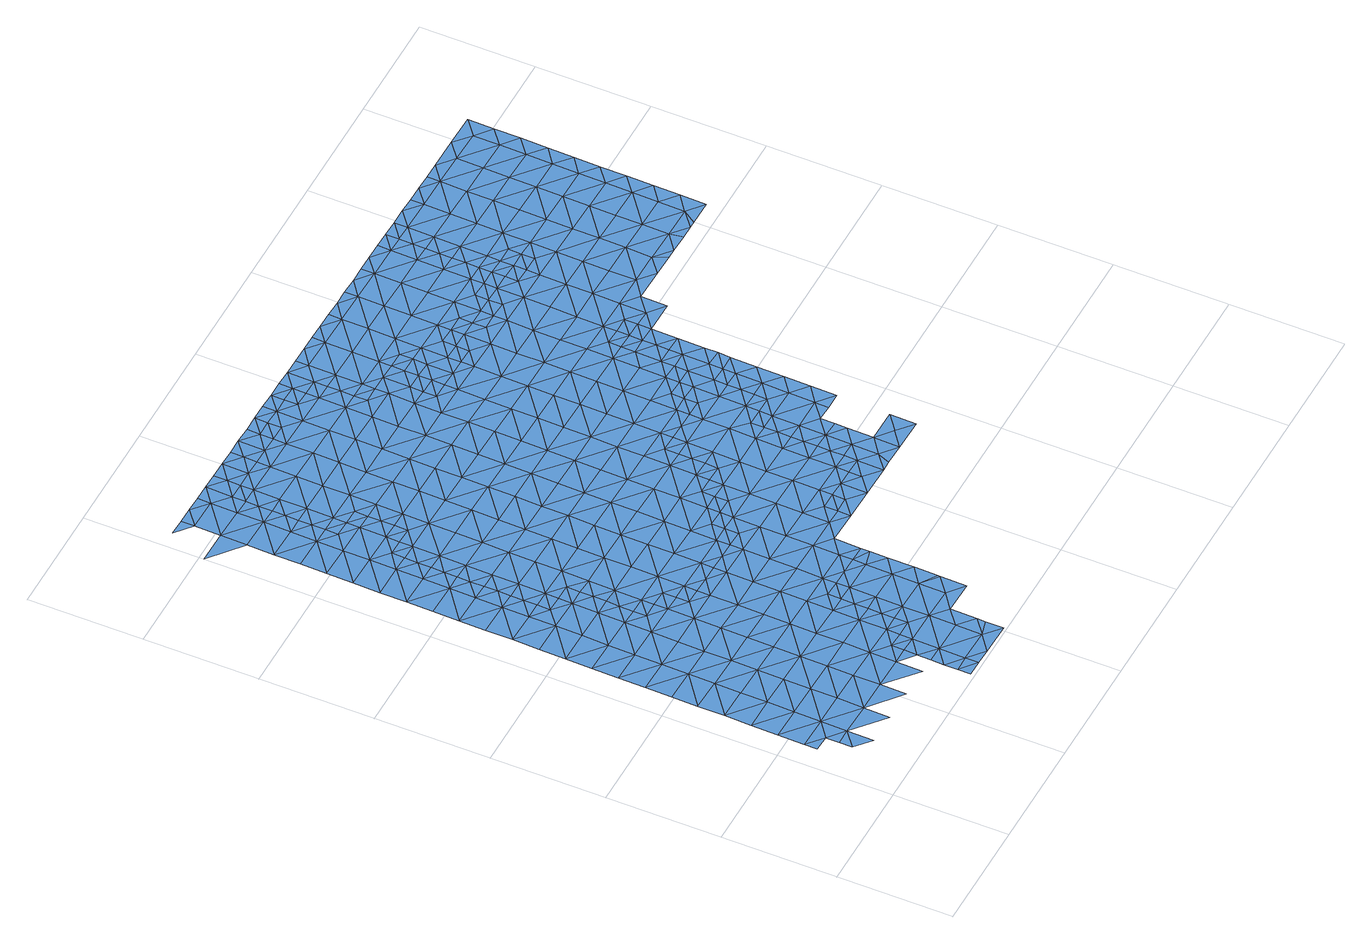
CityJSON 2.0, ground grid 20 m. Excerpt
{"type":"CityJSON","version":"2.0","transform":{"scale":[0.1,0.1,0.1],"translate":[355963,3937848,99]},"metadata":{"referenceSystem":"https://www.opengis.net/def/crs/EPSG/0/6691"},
"CityObjects":{
"waterbody1":{"type":"WaterBody","attributes":{"name":"9","class":"1140","function":"1","WaterBodyRiverFloodingRiskAttribute.description":"5","WaterBodyRiverFloodingRiskAttribute.rankOrg":"2","WaterBodyRiverFloodingRiskAttribute.adminType":"2","WaterBodyRiverFloodingRiskAttribute.scale":"L1"},"geometry":[{"type":"MultiSurface","lod":"1","boundaries":[[[0,1,2]],[[2,3,4]],[[5,6,1]],[[5,7,6]],[[7,8,6]],[[2,1,3]],[[4,9,10]],[[3,9,4]],[[1,6,3]],[[11,12,10]],[[9,11,10]],[[11,13,12]],[[12,14,15]],[[3,6,16]],[[16,6,17]],[[18,3,16]],[[12,13,14]],[[19,20,21]],[[9,3,22]],[[19,15,20]],[[22,3,18]],[[15,14,20]],[[21,23,24]],[[11,9,25]],[[25,9,22]],[[13,26,14]],[[27,28,16]],[[16,29,18]],[[24,30,31]],[[13,11,26]],[[21,20,23]],[[32,22,18]],[[11,25,26]],[[14,33,20]],[[31,34,35]],[[24,23,30]],[[29,32,18]],[[16,28,29]],[[20,36,23]],[[14,26,33]],[[31,30,34]],[[25,22,37]],[[38,39,40]],[[20,33,36]],[[35,34,41]],[[38,35,39]],[[37,22,32]],[[26,25,37]],[[35,41,39]],[[23,36,42]],[[30,23,43]],[[39,44,40]],[[40,45,46]],[[33,26,47]],[[29,48,32]],[[28,49,50]],[[23,42,43]],[[29,28,48]],[[26,37,47]],[[46,45,51]],[[34,30,52]],[[53,37,32]],[[28,50,48]],[[30,43,52]],[[48,53,32]],[[33,47,54]],[[40,44,45]],[[36,33,55]],[[41,34,56]],[[45,57,51]],[[51,58,59]],[[55,33,54]],[[39,60,44]],[[61,47,37]],[[34,52,56]],[[62,63,50]],[[64,48,50]],[[42,36,65]],[[59,58,66]],[[63,64,50]],[[39,41,67]],[[60,68,44]],[[69,61,37]],[[61,54,47]],[[65,36,55]],[[43,42,65]],[[68,70,44]],[[44,70,45]],[[69,37,53]],[[39,67,60]],[[52,43,71]],[[41,56,67]],[[51,57,58]],[[58,72,66]],[[70,73,45]],[[66,74,75]],[[76,57,45]],[[77,78,52]],[[52,78,56]],[[73,76,45]],[[52,71,77]],[[79,48,64]],[[71,43,80]],[[43,65,80]],[[81,60,67]],[[76,82,57]],[[75,83,84]],[[55,54,85]],[[86,87,56]],[[56,87,67]],[[53,88,69]],[[82,89,57]],[[57,89,58]],[[85,54,61]],[[56,78,86]],[[53,48,88]],[[74,83,75]],[[90,71,80]],[[66,72,74]],[[79,64,91]],[[88,48,79]],[[89,92,58]],[[93,72,58]],[[65,55,94]],[[95,96,67]],[[92,93,58]],[[94,55,85]],[[67,87,95]],[[80,65,97]],[[81,67,96]],[[88,98,69]],[[69,99,61]],[[91,100,79]],[[101,102,80]],[[103,84,104]],[[93,105,72]],[[103,106,107]],[[108,74,72]],[[101,80,97]],[[90,80,102]],[[105,108,72]],[[109,65,94]],[[97,65,109]],[[61,110,85]],[[111,88,79]],[[106,112,107]],[[113,111,79]],[[84,83,104]],[[113,79,100]],[[114,115,116]],[[110,94,85]],[[108,117,74]],[[69,98,99]],[[117,118,74]],[[74,118,83]],[[106,103,104]],[[119,97,109]],[[120,121,88]],[[88,121,98]],[[122,116,112]],[[120,88,111]],[[106,123,112]],[[61,99,110]],[[110,124,94]],[[94,125,109]],[[126,119,109]],[[123,122,112]],[[118,127,83]],[[122,114,116]],[[128,104,83]],[[129,130,98]],[[124,125,94]],[[98,121,129]],[[99,98,130]],[[131,132,133]],[[104,134,106]],[[125,126,109]],[[122,135,114]],[[114,136,133]],[[137,131,133]],[[138,139,106]],[[106,139,123]],[[118,140,127]],[[128,83,127]],[[104,128,134]],[[135,136,114]],[[106,134,138]],[[110,99,141]],[[99,130,141]],[[142,122,123]],[[110,143,124]],[[144,142,123]],[[140,145,127]],[[146,126,125]],[[133,136,137]],[[123,139,144]],[[130,147,141]],[[148,134,128]],[[145,149,127]],[[149,150,127]],[[110,141,143]],[[151,152,122]],[[122,152,135]],[[151,122,142]],[[125,153,146]],[[128,127,150]],[[154,148,128]],[[147,155,141]],[[156,137,136]],[[154,128,150]],[[124,143,157]],[[158,159,135]],[[135,159,136]],[[125,124,160]],[[158,135,152]],[[154,161,148]],[[125,160,153]],[[162,156,136]],[[124,157,160]],[[159,162,136]],[[163,141,155]],[[163,164,141]],[[143,141,164]],[[165,153,160]],[[166,162,159]],[[155,167,163]],[[157,143,164]],[[166,159,168]],[[167,169,163]],[[170,162,166]],[[165,160,171]],[[157,164,172]],[[160,157,173]],[[168,174,166]],[[169,175,163]],[[163,175,164]],[[173,157,172]],[[160,173,171]],[[166,176,170]],[[177,172,164]],[[166,174,176]],[[175,177,164]],[[178,171,179]],[[178,180,181]],[[171,173,179]],[[174,182,176]],[[180,178,179]],[[177,183,172]],[[182,174,184]],[[185,177,175]],[[183,186,172]],[[186,179,173]],[[187,176,182]],[[173,172,186]],[[188,180,179]],[[184,189,182]],[[190,182,189]],[[187,182,190]],[[191,192,177]],[[191,177,185]],[[179,193,188]],[[183,177,192]],[[179,186,193]],[[194,195,189]],[[190,189,195]],[[183,196,186]],[[197,198,199]],[[197,188,198]],[[188,193,198]],[[183,192,200]],[[201,190,195]],[[186,196,193]],[[202,199,198]],[[194,203,195]],[[200,192,204]],[[205,201,195]],[[183,200,196]],[[203,194,206]],[[203,205,195]],[[196,207,193]],[[193,208,198]],[[204,209,200]],[[202,198,210]],[[208,210,198]],[[208,193,207]],[[200,211,196]],[[211,200,209]],[[208,212,210]],[[212,213,214]],[[214,210,212]],[[209,215,211]],[[207,196,216]],[[216,196,211]],[[217,208,207]],[[218,219,220]],[[220,213,218]],[[215,221,211]],[[213,212,218]],[[207,216,222]],[[208,223,212]],[[224,219,218]],[[225,226,211]],[[217,207,222]],[[211,221,225]],[[223,218,212]],[[216,211,226]],[[218,227,224]],[[228,229,216]],[[216,229,222]],[[223,208,217]],[[216,226,228]],[[230,231,222]],[[222,229,230]],[[217,222,231]],[[227,218,232]],[[218,223,232]],[[233,234,217]],[[217,231,233]],[[223,217,234]],[[235,227,232]],[[232,236,235]],[[232,223,237]],[[223,234,237]],[[234,238,237]],[[232,239,236]],[[232,237,239]],[[238,240,237]],[[241,239,237]],[[242,236,243]],[[242,244,245]],[[246,241,237]],[[236,239,243]],[[237,240,246]],[[244,242,243]],[[247,248,239]],[[239,241,247]],[[243,239,248]],[[249,244,243]],[[243,248,249]],[[250,251,248]],[[248,251,249]],[[252,253,254]],[[254,249,252]],[[249,251,252]],[[250,255,251]],[[256,253,252]],[[255,250,257]],[[252,251,258]],[[251,255,258]],[[252,259,256]],[[258,259,252]]]}]},
"waterbody2":{"type":"WaterBody","attributes":{"name":"9","class":"1140","function":"1","WaterBodyRiverFloodingRiskAttribute.description":"5","WaterBodyRiverFloodingRiskAttribute.rankOrg":"1","WaterBodyRiverFloodingRiskAttribute.adminType":"2","WaterBodyRiverFloodingRiskAttribute.scale":"L1"},"geometry":[{"type":"MultiSurface","lod":"1","boundaries":[[[68,260,70]],[[68,60,260]],[[60,81,260]],[[260,261,70]],[[77,262,78]],[[261,76,73]],[[77,71,262]],[[73,70,261]],[[71,90,262]],[[81,96,260]],[[261,263,76]],[[86,264,87]],[[86,78,264]],[[82,263,89]],[[82,76,263]],[[78,262,264]],[[90,102,262]],[[263,265,89]],[[95,266,96]],[[265,93,92]],[[95,87,266]],[[92,89,265]],[[87,264,266]],[[260,96,267]],[[265,268,93]],[[101,97,269]],[[268,108,105]],[[261,260,270]],[[269,97,119]],[[102,101,269]],[[105,93,268]],[[96,266,267]],[[264,262,271]],[[262,102,271]],[[270,260,267]],[[272,266,264]],[[268,273,108]],[[263,261,274]],[[117,273,118]],[[102,269,271]],[[117,108,273]],[[119,126,269]],[[274,261,270]],[[265,263,274]],[[275,264,271]],[[140,118,273]],[[276,271,269]],[[272,264,275]],[[267,266,272]],[[268,265,277]],[[278,270,267]],[[276,269,126]],[[265,274,277]],[[273,145,140]],[[146,276,126]],[[279,267,272]],[[134,148,138]],[[276,280,271]],[[271,281,275]],[[268,277,282]],[[273,268,283]],[[138,284,139]],[[280,281,271]],[[278,267,279]],[[274,270,278]],[[273,283,145]],[[138,148,284]],[[268,282,283]],[[275,285,272]],[[286,142,144]],[[146,153,276]],[[281,285,275]],[[144,139,286]],[[277,274,287]],[[139,284,286]],[[148,161,284]],[[287,274,278]],[[272,288,279]],[[149,145,289]],[[151,290,152]],[[290,142,286]],[[285,288,272]],[[153,291,276]],[[151,142,290]],[[145,283,289]],[[150,149,289]],[[276,291,280]],[[292,277,287]],[[161,293,284]],[[279,294,278]],[[282,277,295]],[[154,296,161]],[[296,150,289]],[[154,150,296]],[[297,152,290]],[[288,294,279]],[[158,152,297]],[[158,168,159]],[[294,287,278]],[[295,277,292]],[[283,282,295]],[[298,289,283]],[[296,293,161]],[[168,158,297]],[[286,284,299]],[[153,165,291]],[[286,300,290]],[[281,301,285]],[[299,284,293]],[[302,292,287]],[[300,297,290]],[[280,291,303]],[[281,280,301]],[[294,304,287]],[[283,295,305]],[[289,306,296]],[[165,178,291]],[[304,302,287]],[[280,303,301]],[[298,283,305]],[[298,306,289]],[[300,286,299]],[[307,295,292]],[[168,297,174]],[[178,181,291]],[[165,171,178]],[[302,307,292]],[[303,291,181]],[[307,305,295]],[[293,296,306]],[[288,308,294]],[[285,301,309]],[[288,285,308]],[[310,299,293]],[[174,297,311]],[[297,300,311]],[[312,304,294]],[[285,309,308]],[[313,293,306]],[[305,314,298]],[[184,174,311]],[[303,181,315]],[[316,314,305]],[[316,305,307]],[[301,303,317]],[[294,308,312]],[[293,313,310]],[[312,318,304]],[[304,319,302]],[[300,299,320]],[[181,180,315]],[[317,303,315]],[[189,184,311]],[[318,319,304]],[[319,307,302]],[[309,321,308]],[[322,313,306]],[[320,299,310]],[[311,300,320]],[[309,301,321]],[[306,298,322]],[[323,189,311]],[[321,301,317]],[[180,197,315]],[[324,316,307]],[[308,325,312]],[[298,314,322]],[[199,317,315]],[[326,310,313]],[[323,311,320]],[[319,324,307]],[[197,199,315]],[[180,188,197]],[[308,321,325]],[[327,313,322]],[[324,328,316]],[[194,189,323]],[[326,313,327]],[[326,329,310]],[[329,323,320]],[[330,317,199]],[[312,325,331]],[[318,312,332]],[[314,316,333]],[[320,310,329]],[[330,334,317]],[[334,325,321]],[[332,312,331]],[[319,318,332]],[[322,314,333]],[[316,328,333]],[[321,317,334]],[[322,335,327]],[[194,323,206]],[[199,202,330]],[[324,319,336]],[[335,322,333]],[[337,326,327]],[[319,332,336]],[[338,323,329]],[[206,323,338]],[[202,210,330]],[[339,340,325]],[[341,337,327]],[[331,340,332]],[[342,203,206]],[[325,334,339]],[[341,327,335]],[[331,325,340]],[[213,334,330]],[[324,336,343]],[[328,324,344]],[[214,213,330]],[[342,206,338]],[[330,210,214]],[[344,324,343]],[[205,203,342]],[[337,345,326]],[[332,346,336]],[[345,338,329]],[[333,328,347]],[[220,219,334]],[[329,326,345]],[[348,205,342]],[[334,213,220]],[[335,333,347]],[[339,334,219]],[[328,344,347]],[[332,340,346]],[[342,338,349]],[[347,350,335]],[[351,348,342]],[[352,351,342]],[[352,342,349]],[[336,346,353]],[[354,338,345]],[[343,336,355]],[[349,338,354]],[[341,335,356]],[[340,339,357]],[[339,219,357]],[[358,347,344]],[[337,359,345]],[[356,335,350]],[[340,360,346]],[[224,357,219]],[[336,353,355]],[[357,360,340]],[[344,343,358]],[[337,341,361]],[[362,349,354]],[[363,364,345]],[[337,361,359]],[[363,345,359]],[[343,355,358]],[[347,365,350]],[[341,356,361]],[[360,366,346]],[[346,367,353]],[[354,345,364]],[[358,365,347]],[[368,356,350]],[[224,227,357]],[[369,370,354]],[[369,354,364]],[[362,354,370]],[[371,368,350]],[[353,372,355]],[[373,359,361]],[[368,374,356]],[[375,360,357]],[[227,375,357]],[[374,376,356]],[[346,366,367]],[[371,350,365]],[[361,356,376]],[[355,377,358]],[[372,353,367]],[[378,366,360]],[[373,361,379]],[[361,376,379]],[[380,368,371]],[[375,227,235]],[[381,378,360]],[[365,358,377]],[[382,371,365]],[[381,360,375]],[[383,367,366]],[[355,372,377]],[[384,385,376]],[[376,385,379]],[[371,386,380]],[[235,242,375]],[[387,372,367]],[[382,365,377]],[[388,386,371]],[[389,379,385]],[[242,245,375]],[[375,245,381]],[[235,236,242]],[[366,378,383]],[[372,387,377]],[[384,390,385]],[[388,371,382]],[[391,390,384]],[[390,389,385]],[[392,378,381]],[[245,392,381]],[[367,383,387]],[[390,393,389]],[[394,386,388]],[[382,377,395]],[[395,377,387]],[[378,396,383]],[[245,244,392]],[[383,396,387]],[[394,388,397]],[[398,382,395]],[[378,392,399]],[[388,382,400]],[[244,254,392]],[[388,400,397]],[[378,399,396]],[[387,401,395]],[[382,398,400]],[[253,399,392]],[[254,253,392]],[[244,249,254]],[[401,387,396]],[[402,398,395]],[[401,403,395]],[[404,396,399]],[[405,397,406]],[[405,407,408]],[[397,400,406]],[[404,399,253]],[[407,405,406]],[[404,409,396]],[[398,410,400]],[[411,401,396]],[[409,411,396]],[[400,412,406]],[[413,404,253]],[[402,410,398]],[[256,413,253]],[[395,403,402]],[[414,407,406]],[[415,403,401]],[[400,410,412]],[[414,406,412]],[[416,404,413]],[[415,401,411]],[[407,414,417]],[[256,259,413]],[[418,415,411]],[[419,416,413]],[[420,412,410]],[[259,419,413]],[[402,403,421]],[[421,403,415]],[[402,422,410]],[[410,423,420]],[[418,424,415]],[[425,422,402]],[[425,402,421]],[[424,426,415]],[[427,421,415]],[[428,424,429]],[[423,410,422]],[[429,419,428]],[[426,427,415]],[[428,426,424]],[[430,423,422]],[[431,423,430]],[[428,419,432]],[[433,431,434]],[[434,431,430]],[[425,421,435]],[[436,430,422]],[[422,425,435]],[[437,428,432]],[[426,428,437]],[[421,427,435]],[[438,436,422]],[[439,434,430]],[[436,440,430]],[[438,422,435]],[[441,426,437]],[[439,430,440]],[[427,426,441]],[[442,436,438]],[[443,438,435]],[[427,441,444]],[[445,439,446]],[[435,427,447]],[[445,448,449]],[[441,437,450]],[[442,438,451]],[[445,446,448]],[[427,444,447]],[[452,453,454]],[[452,449,448]],[[454,449,452]],[[443,435,447]],[[438,443,451]],[[446,455,448]],[[456,444,441]],[[457,458,459]],[[457,453,458]],[[453,452,458]],[[441,450,460]],[[455,461,448]],[[459,462,463]],[[448,461,452]],[[458,462,459]],[[464,465,455]],[[464,451,465]],[[463,466,467]],[[451,443,465]],[[456,441,460]],[[447,444,456]],[[468,443,447]],[[450,469,460]],[[465,461,455]],[[452,470,458]],[[466,463,462]],[[468,447,456]],[[460,469,471]],[[468,472,443]],[[452,461,470]],[[473,466,462]],[[474,456,460]],[[465,443,472]],[[462,458,475]],[[458,470,475]],[[475,476,462]],[[477,468,456]],[[460,471,474]],[[461,465,478]],[[479,474,471]],[[474,477,456]],[[465,472,478]],[[473,462,476]],[[480,475,470]],[[468,481,472]],[[461,478,482]],[[470,461,483]],[[484,473,476]],[[485,481,468]],[[479,486,474]],[[483,461,482]],[[485,468,477]],[[487,478,472]],[[475,488,476]],[[476,489,484]],[[481,487,472]],[[480,470,483]],[[474,490,477]],[[491,482,478]],[[490,474,486]],[[488,475,480]],[[490,492,477]],[[477,493,485]],[[489,476,488]],[[486,494,490]],[[492,493,477]],[[491,478,487]],[[483,482,491]],[[485,493,481]],[[494,495,490]],[[496,489,488]],[[480,483,497]],[[498,488,480]],[[497,483,491]],[[487,481,499]],[[500,490,495]],[[492,490,500]],[[487,501,491]],[[496,488,502]],[[498,480,497]],[[481,493,499]],[[498,503,488]],[[492,504,493]],[[504,492,500]],[[505,497,491]],[[487,499,501]],[[502,488,503]],[[506,493,504]],[[507,498,497]],[[499,493,506]],[[491,501,505]],[[506,508,499]],[[509,503,498]],[[510,502,503]],[[501,499,508]],[[497,505,507]],[[508,511,501]],[[501,511,505]],[[498,507,509]],[[509,512,503]],[[505,513,507]],[[505,511,513]],[[510,503,512]],[[513,514,507]],[[509,507,514]],[[514,515,509]],[[516,510,512]],[[512,509,515]],[[512,515,516]]]}]},
"waterbody3":{"type":"WaterBody","attributes":{"name":"9","class":"1140","function":"1","WaterBodyRiverFloodingRiskAttribute.description":"5","WaterBodyRiverFloodingRiskAttribute.rankOrg":"1","WaterBodyRiverFloodingRiskAttribute.adminType":"2","WaterBodyRiverFloodingRiskAttribute.scale":"L1"},"geometry":[{"type":"MultiSurface","lod":"1","boundaries":[[[120,111,517]],[[120,517,121]],[[121,517,518]],[[129,121,518]],[[519,520,521]],[[519,521,62]],[[522,523,524]],[[523,522,525]],[[526,527,528]],[[528,527,529]],[[529,527,530]],[[530,527,519]],[[530,519,531]],[[530,531,532]],[[63,62,521]],[[533,532,534]],[[532,533,530]],[[535,531,519]],[[533,529,530]],[[536,537,538]],[[537,525,538]],[[522,538,525]],[[539,522,524]],[[540,539,524]],[[147,129,518]],[[518,541,155]],[[167,155,541]],[[130,129,147]],[[155,147,518]],[[542,169,167]],[[541,542,167]],[[542,541,540]],[[539,540,541]],[[518,539,541]],[[539,518,517]],[[517,111,543]],[[64,63,521]],[[62,535,519]],[[100,91,521]],[[543,111,113]],[[91,64,521]],[[113,100,543]],[[543,539,517]],[[543,522,539]],[[520,536,538]],[[520,538,522]],[[543,520,522]],[[520,543,100]],[[520,100,521]],[[520,519,544]],[[545,536,544]],[[544,527,545]],[[545,527,526]],[[519,527,544]],[[520,544,536]]]}]},
"waterbody4":{"type":"WaterBody","attributes":{"name":"9","class":"1140","function":"1","WaterBodyRiverFloodingRiskAttribute.description":"5","WaterBodyRiverFloodingRiskAttribute.rankOrg":"1","WaterBodyRiverFloodingRiskAttribute.adminType":"2","WaterBodyRiverFloodingRiskAttribute.scale":"L1"},"geometry":[{"type":"MultiSurface","lod":"1","boundaries":[[[546,240,547]],[[548,546,547]],[[547,549,548]],[[192,191,204]],[[231,230,549]],[[231,549,547]],[[550,548,549]],[[548,551,552]],[[550,551,548]],[[550,553,554]],[[549,553,550]],[[229,553,549]],[[228,553,229]],[[230,229,549]],[[225,221,555]],[[228,226,553]],[[191,185,556]],[[554,553,557]],[[558,559,555]],[[560,559,561]],[[209,556,562]],[[562,556,185]],[[233,231,547]],[[226,225,555]],[[226,555,553]],[[553,555,557]],[[557,555,559]],[[238,233,547]],[[247,241,563]],[[564,560,561]],[[565,564,561]],[[559,565,561]],[[558,565,559]],[[558,566,565]],[[567,558,221]],[[221,568,567]],[[215,568,221]],[[215,209,568]],[[209,204,556]],[[238,547,240]],[[566,558,567]],[[204,191,556]],[[562,568,209]],[[568,562,567]],[[234,233,238]],[[221,558,555]],[[569,570,571]],[[570,546,571]],[[546,570,240]],[[571,546,572]],[[546,548,572]],[[572,548,552]],[[257,563,569]],[[248,247,250]],[[246,240,570]],[[250,247,563]],[[250,563,257]],[[570,241,246]],[[241,570,563]],[[563,570,569]]]}]},
"waterbody5":{"type":"WaterBody","attributes":{"name":"9","class":"1140","function":"1","WaterBodyRiverFloodingRiskAttribute.description":"5","WaterBodyRiverFloodingRiskAttribute.rankOrg":"2","WaterBodyRiverFloodingRiskAttribute.adminType":"2","WaterBodyRiverFloodingRiskAttribute.scale":"L1"},"geometry":[{"type":"MultiSurface","lod":"1","boundaries":[[[573,370,574]],[[575,576,577]],[[577,578,575]],[[579,417,580]],[[407,417,579]],[[417,581,580]],[[414,581,417]],[[582,576,583]],[[583,584,585]],[[584,449,585]],[[445,449,584]],[[454,585,449]],[[445,584,434]],[[580,581,433]],[[414,420,581]],[[412,420,414]],[[408,407,579]],[[394,405,586]],[[408,579,587]],[[390,391,587]],[[394,586,386]],[[391,384,588]],[[380,588,368]],[[589,352,349]],[[589,349,362]],[[370,369,574]],[[364,363,590]],[[591,592,593]],[[594,582,585]],[[592,595,573]],[[595,596,573]],[[596,370,573]],[[596,589,370]],[[596,597,589]],[[597,351,589]],[[594,453,457]],[[453,594,585]],[[598,582,594]],[[582,598,577]],[[577,598,599]],[[600,599,598]],[[601,599,600]],[[601,602,599]],[[603,604,605]],[[593,605,604]],[[606,605,593]],[[605,606,578]],[[578,606,607]],[[606,590,607]],[[606,574,590]],[[574,364,590]],[[369,364,574]],[[590,379,607]],[[607,575,578]],[[578,599,605]],[[593,574,606]],[[574,593,573]],[[573,593,592]],[[604,591,593]],[[605,602,603]],[[602,605,599]],[[608,609,610]],[[609,598,610]],[[467,608,610]],[[463,467,610]],[[611,598,609]],[[611,600,598]],[[599,578,577]],[[577,576,582]],[[594,610,598]],[[594,459,610]],[[582,583,585]],[[454,453,585]],[[457,459,594]],[[459,463,610]],[[445,434,439]],[[380,386,588]],[[386,391,588]],[[586,391,386]],[[586,587,391]],[[586,408,587]],[[405,408,586]],[[394,397,405]],[[431,420,423]],[[420,431,581]],[[431,433,581]],[[584,433,434]],[[580,433,584]],[[583,580,584]],[[576,580,583]],[[576,579,580]],[[575,579,576]],[[587,579,575]],[[587,575,393]],[[393,575,607]],[[389,393,607]],[[359,373,363]],[[363,373,590]],[[376,374,384]],[[384,374,588]],[[374,368,588]],[[373,379,590]],[[379,389,607]],[[390,587,393]],[[351,352,589]],[[362,370,589]]]}]},
"waterbody6":{"type":"WaterBody","attributes":{"name":"9","class":"1140","function":"1","WaterBodyRiverFloodingRiskAttribute.description":"5","WaterBodyRiverFloodingRiskAttribute.rankOrg":"2","WaterBodyRiverFloodingRiskAttribute.adminType":"2","WaterBodyRiverFloodingRiskAttribute.scale":"L1"},"geometry":[{"type":"MultiSurface","lod":"1","boundaries":[[[419,429,416]],[[416,429,612]],[[409,416,612]],[[416,409,404]],[[429,424,612]],[[418,411,612]],[[612,411,409]],[[424,418,612]]]}]},
"waterbody7":{"type":"WaterBody","attributes":{"name":"9","class":"1140","function":"1","WaterBodyRiverFloodingRiskAttribute.description":"5","WaterBodyRiverFloodingRiskAttribute.rankOrg":"2","WaterBodyRiverFloodingRiskAttribute.adminType":"2","WaterBodyRiverFloodingRiskAttribute.scale":"L1"},"geometry":[{"type":"MultiSurface","lod":"1","boundaries":[[[442,613,436]],[[440,613,439]],[[464,446,613]],[[442,464,613]],[[442,451,464]],[[464,455,446]],[[446,439,613]],[[613,440,436]]]}]}
},
"vertices":[
[40,150,3],[68,149,3],[40,173,3],[97,172,3],[41,219,3],[68,126,3],[96,126,3],[68,103,3],[96,80,2],[98,218,3],[42,265,3],[99,265,3],[43,312,3],[99,311,3],[100,357,3],[43,358,3],[153,125,3],[152,79,2],[154,171,3],[44,404,3],[101,403,3],[45,450,3],[154,217,3],[102,449,3],[46,497,3],[155,264,3],[156,310,3],[209,78,3],[210,124,3],[210,170,3],[102,496,3],[46,543,3],[211,216,3],[157,356,3],[103,542,3],[47,589,4],[157,402,3],[212,263,3],[48,635,4],[105,634,4],[49,681,4],[104,588,4],[158,448,3],[159,495,3],[105,680,4],[106,727,4],[49,728,4],[213,309,3],[267,169,3],[265,77,3],[266,123,3],[50,774,4],[160,541,3],[268,216,3],[213,355,3],[214,401,3],[160,587,4],[107,773,4],[108,819,4],[51,820,4],[133,657,4],[269,308,3],[294,100,3],[295,123,3],[295,146,3],[215,448,3],[52,866,4],[161,633,4],[134,680,4],[268,262,3],[134,703,4],[188,517,3],[108,865,4],[134,726,4],[109,912,4],[52,912,4],[135,749,4],[188,540,3],[188,564,3],[324,168,3],[216,494,3],[162,656,4],[135,772,4],[110,958,4],[53,959,4],[270,354,3],[189,587,4],[189,610,4],[324,215,3],[135,796,4],[216,517,3],[323,145,3],[136,819,4],[136,842,4],[271,400,3],[189,633,4],[190,656,4],[244,470,3],[325,261,3],[326,307,3],[352,145,3],[244,493,3],[244,516,3],[54,1005,4],[110,1004,4],[137,865,4],[111,1050,4],[55,1051,4],[137,888,4],[271,447,3],[327,353,3],[352,191,3],[55,1097,4],[352,168,3],[57,1190,4],[0,1191,4],[56,1144,4],[137,911,4],[138,934,4],[272,470,3],[353,214,3],[353,237,3],[113,1143,4],[112,1096,4],[327,400,3],[328,446,3],[300,469,3],[166,957,4],[167,1003,4],[353,260,3],[354,284,3],[58,1259,4],[30,1260,4],[58,1236,4],[139,1027,4],[113,1189,4],[114,1235,4],[86,1259,4],[140,1050,4],[140,1073,4],[166,934,4],[382,306,3],[141,1119,4],[383,352,3],[140,1096,4],[194,933,4],[328,469,3],[382,283,3],[168,1026,4],[195,956,4],[195,979,4],[141,1142,4],[141,1165,4],[357,468,3],[195,1003,4],[410,283,3],[115,1258,4],[384,399,3],[142,1188,4],[142,1211,4],[385,445,3],[196,1026,4],[143,1258,4],[439,305,3],[440,351,3],[385,468,3],[171,1234,4],[439,282,3],[170,1211,4],[467,282,3],[171,1257,4],[413,467,3],[441,398,3],[441,444,3],[199,1211,4],[468,328,3],[200,1257,4],[497,351,3],[414,491,3],[442,490,3],[442,513,3],[414,514,3],[228,1233,4],[497,397,3],[227,1210,4],[524,327,3],[498,443,3],[228,1256,4],[471,513,3],[255,1210,4],[256,1256,4],[525,350,3],[525,373,3],[499,489,3],[284,1209,4],[284,1232,4],[555,442,3],[471,536,3],[499,535,3],[472,559,3],[554,396,3],[285,1255,4],[500,559,3],[312,1232,4],[554,373,3],[313,1255,4],[312,1209,4],[555,488,3],[556,534,3],[582,372,3],[528,558,3],[611,395,3],[557,581,4],[529,604,4],[529,581,4],[610,372,3],[611,441,3],[613,534,3],[558,627,4],[530,651,4],[529,627,4],[638,371,3],[612,487,3],[614,580,4],[558,650,4],[639,394,3],[639,418,3],[586,650,4],[640,441,3],[640,464,3],[640,487,3],[641,510,3],[614,626,4],[641,533,3],[641,556,3],[615,649,4],[643,649,4],[670,579,4],[670,556,3],[671,625,4],[698,555,3],[699,602,4],[643,672,4],[672,671,4],[672,694,4],[644,695,4],[698,578,4],[699,625,4],[700,648,4],[700,694,4],[728,647,4],[728,670,4],[729,717,4],[701,740,4],[701,717,4],[757,669,4],[729,740,4],[756,647,4],[757,693,4],[758,739,4],
[162,680,4],[163,726,4],[216,540,3],[163,772,4],[217,586,3],[164,818,4],[218,632,3],[219,679,3],[165,864,4],[272,493,3],[219,725,3],[273,539,3],[274,632,3],[166,911,4],[220,771,3],[274,585,3],[329,492,3],[221,817,4],[276,724,3],[275,678,3],[330,538,3],[330,584,3],[222,864,4],[222,910,4],[168,1049,4],[331,631,3],[169,1096,4],[277,770,3],[332,677,3],[223,956,4],[169,1142,4],[385,491,3],[277,816,4],[225,1048,4],[333,723,3],[278,863,4],[224,1002,4],[170,1188,4],[280,955,4],[225,1095,4],[226,1141,4],[387,583,3],[334,815,4],[386,537,3],[333,769,3],[279,909,4],[280,1001,4],[335,862,4],[388,676,3],[388,630,3],[282,1094,4],[227,1187,4],[389,722,3],[281,1047,4],[336,954,4],[443,536,3],[336,908,4],[444,583,3],[390,768,3],[391,815,4],[283,1140,4],[444,629,3],[337,1000,4],[283,1186,4],[391,861,4],[445,675,3],[339,1093,4],[338,1047,4],[392,907,4],[339,1139,4],[500,582,4],[446,721,3],[447,767,3],[393,953,4],[501,628,4],[394,999,4],[447,814,4],[395,1092,4],[340,1185,4],[502,674,4],[502,720,4],[394,1046,4],[341,1231,4],[448,860,4],[449,906,4],[396,1138,4],[503,766,4],[450,952,4],[341,1255,4],[369,1208,4],[450,999,4],[369,1254,4],[369,1231,4],[504,813,4],[397,1184,4],[505,859,4],[451,1045,4],[558,673,4],[505,905,4],[424,1114,4],[559,719,4],[452,1091,4],[397,1207,4],[424,1138,4],[425,1161,4],[506,951,4],[560,766,4],[561,812,4],[479,1021,4],[425,1184,4],[425,1207,4],[507,998,4],[561,858,4],[452,1114,4],[479,1044,4],[615,672,4],[480,1067,4],[562,904,4],[617,765,4],[481,1114,4],[507,1021,4],[616,718,4],[563,950,4],[617,811,4],[508,1067,4],[508,1090,4],[536,1020,4],[618,857,4],[564,997,4],[509,1113,4],[537,1090,4],[536,1066,4],[672,718,4],[537,1113,4],[564,1020,4],[619,903,4],[674,810,4],[592,1019,4],[619,950,4],[673,764,4],[620,996,4],[675,856,4],[676,949,4],[675,902,4],[702,786,4],[593,1042,4],[621,1042,4],[621,1065,4],[593,1066,4],[702,810,4],[677,995,4],[703,833,4],[649,1018,4],[730,763,4],[649,1042,4],[731,855,4],[730,786,4],[650,1065,4],[731,832,4],[758,785,4],[677,1018,4],[732,901,4],[734,994,4],[706,1017,4],[759,832,4],[733,948,4],[788,854,4],[789,901,4],[787,808,4],[759,809,4],[734,1040,4],[706,1041,4],[815,785,4],[706,1064,4],[735,1063,4],[789,947,4],[762,1017,4],[816,831,4],[790,993,4],[763,1063,4],[763,1040,4],[845,853,4],[791,1016,4],[847,992,4],[845,900,4],[763,1086,4],[791,1062,4],[846,946,4],[792,1085,4],[764,1109,4],[872,830,4],[819,1016,4],[792,1132,4],[764,1155,4],[764,1132,4],[820,1062,4],[902,899,4],[765,1178,4],[793,1178,4],[765,1201,4],[901,853,4],[848,1085,4],[794,1224,4],[766,1225,4],[819,1039,4],[848,1038,4],[794,1247,4],[766,1248,4],[903,945,4],[913,829,4],[849,1131,4],[929,829,4],[903,991,4],[823,1247,4],[958,852,4],[850,1177,4],[851,1223,4],[959,898,4],[904,1037,4],[963,828,4],[906,1176,4],[960,990,4],[905,1084,4],[906,1130,4],[851,1246,4],[959,944,4],[986,828,4],[961,1036,4],[907,1222,4],[879,1246,4],[1014,851,4],[962,1083,4],[1015,897,4],[1016,943,4],[998,828,4],[1042,827,4],[908,1245,4],[962,1129,4],[963,1175,4],[1017,989,4],[1043,873,4],[1017,1036,4],[936,1245,4],[964,1221,4],[1044,920,4],[1018,1082,4],[1045,966,4],[1019,1128,4],[1045,1012,4],[1020,1174,4],[992,1244,4],[1046,1058,4],[1020,1220,4],[1047,1104,4],[1048,1151,4],[1048,1197,4],[1049,1243,4],
[381,214,3],[382,260,3],[322,76,3],[380,121,3],[323,122,3],[437,167,3],[465,148,3],[466,189,3],[465,143,3],[406,36,3],[378,29,3],[406,5,3],[349,6,3],[321,30,3],[293,53,3],[293,30,3],[321,7,3],[293,7,3],[294,76,3],[407,98,3],[464,97,3],[436,120,3],[438,213,3],[466,235,3],[438,259,3],[467,266,3],[380,168,3],[379,75,3],[407,52,3],
[726,532,3],[669,533,3],[725,486,3],[669,486,3],[697,463,3],[724,462,3],[753,462,3],[668,440,3],[696,438,3],[667,394,3],[553,350,3],[696,417,3],[666,348,3],[695,370,3],[752,370,3],[723,347,3],[581,326,3],[728,624,4],[751,323,3],[694,324,3],[657,325,3],[638,325,3],[610,349,3],[755,601,4],[727,578,4],[755,554,3],[754,508,3],
[454,1230,4],[453,1183,4],[566,1135,4],[622,1134,4],[623,1181,4],[567,1182,4],[622,1088,4],[678,1087,4],[678,1041,4],[680,1180,4],[679,1133,4],[735,1086,4],[736,1133,4],[564,1043,4],[565,1089,4],[508,1044,4],[397,1230,4],[453,1137,4],[511,1252,4],[483,1252,4],[511,1229,4],[736,1179,4],[454,1253,4],[426,1253,4],[398,1254,4],[681,1226,4],[624,1227,4],[653,1249,4],[624,1250,4],[596,1250,4],[568,1251,4],[539,1251,4],[567,1228,4],[510,1182,4],[509,1136,4],[738,1248,4],[709,1249,4],[737,1225,4],[681,1249,4],
[731,809,4],
[791,1039,4]
]}
